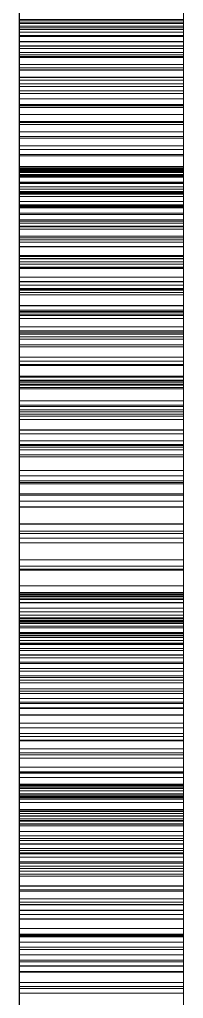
# Paper-space layout '01_三视图' of a CAD drawing. Header units: millimetres. Extents: x 8 to 451, y 8 to 289.
# Drawn here: x 53.925 to 54.025, y 214.648 to 215.245 of the extents above; entities that cross this region are included whole.
import ezdxf

# ---------------------------------------------------------------- set-up
doc = ezdxf.new("R2010")
doc.units = ezdxf.units.MM
doc.linetypes.add('WP_HIDDEN', pattern=[2.3, 1.5, -0.8])
doc.layers.add('HIDDEN', color=7, linetype='WP_HIDDEN', lineweight=13)
doc.layers.add('VISIBLE', color=7, linetype='CONTINUOUS', lineweight=25)

psp = doc.layouts.new('01_三视图')

# ---------------------------------------------------------------- linework, layer by layer
at = {"layer": 'HIDDEN'}
for points in [[(53.925, 213.46269), (53.925, 213.49403), (53.925, 213.58648), (53.925, 213.7354), (53.925, 213.93333), (53.925, 214.17033), (53.925, 214.43454), (53.925, 214.71269), (53.925, 214.99084), (53.925, 215.25504), (53.925, 215.49205), (53.925, 215.68998), (53.925, 215.8389), (53.925, 215.93135), (53.925, 215.96269)], [(53.925, 214.18106), (53.925, 215.26269)], [(54.025, 214.18106), (54.025, 215.26269)], [(53.925, 215.25828), (53.925, 214.18106)], [(53.925, 214.41252), (53.925, 215.25828)], [(54.025, 215.25828), (54.025, 214.18106)], [(54.025, 214.41252), (54.025, 215.25828)], [(53.925, 215.24487), (53.925, 215.24905)], [(54.025, 215.24487), (54.025, 215.24905)], [(53.925, 215.24743), (53.925, 215.24276)], [(53.925, 215.2412), (53.925, 215.24623)], [(53.925, 215.24533), (53.925, 215.23906)], [(53.925, 215.24517), (53.925, 215.22751)], [(53.925, 215.24517), (54.025, 215.24517)], [(53.925, 215.24014), (53.925, 215.24487)], [(53.925, 215.24487), (54.025, 215.24487)], [(53.925, 215.24358), (53.925, 214.69028)], [(53.925, 215.1172), (53.925, 215.24358)], [(53.925, 215.24358), (54.025, 215.24358)], [(53.925, 215.24276), (53.925, 215.23746)], [(53.925, 215.24276), (54.025, 215.24276)], [(54.025, 215.24743), (54.025, 215.24276)], [(54.025, 215.2412), (54.025, 215.24623)], [(54.025, 215.24533), (54.025, 215.23906)], [(54.025, 215.24517), (54.025, 215.22751)], [(54.025, 215.24014), (54.025, 215.24487)], [(54.025, 215.24358), (54.025, 214.69028)], [(54.025, 215.1172), (54.025, 215.24358)], [(54.025, 215.24276), (54.025, 215.23746)], [(53.925, 215.23549), (53.925, 215.2412)], [(53.925, 215.2412), (54.025, 215.2412)], [(53.925, 215.23485), (53.925, 215.24014)], [(53.925, 215.24014), (54.025, 215.24014)], [(53.925, 215.23906), (53.925, 215.23183)], [(53.925, 215.23906), (54.025, 215.23906)], [(53.925, 215.23746), (53.925, 215.23155)], [(53.925, 215.23746), (54.025, 215.23746)], [(54.025, 215.23549), (54.025, 215.2412)], [(54.025, 215.23485), (54.025, 215.24014)], [(54.025, 215.23906), (54.025, 215.23183)], [(54.025, 215.23746), (54.025, 215.23155)], [(53.925, 215.22911), (53.925, 215.23549)], [(53.925, 215.23549), (54.025, 215.23549)], [(53.925, 215.229), (53.925, 215.23485)], [(53.925, 215.23485), (54.025, 215.23485)], [(53.925, 215.23183), (53.925, 215.22363)], [(53.925, 215.23183), (54.025, 215.23183)], [(53.925, 215.23155), (53.925, 215.22501)], [(53.925, 215.23155), (54.025, 215.23155)], [(54.025, 215.22911), (54.025, 215.23549)], [(54.025, 215.229), (54.025, 215.23485)], [(54.025, 215.23183), (54.025, 215.22363)], [(54.025, 215.23155), (54.025, 215.22501)], [(53.925, 215.22205), (53.925, 215.22911)], [(53.925, 215.22911), (54.025, 215.22911)], [(53.925, 215.2226), (53.925, 215.229)], [(53.925, 215.229), (54.025, 215.229)], [(53.925, 215.22751), (53.925, 215.20971)], [(53.925, 215.22751), (54.025, 215.22751)], [(53.925, 215.22501), (53.925, 215.21784)], [(53.925, 215.22501), (54.025, 215.22501)], [(54.025, 215.22205), (54.025, 215.22911)], [(54.025, 215.2226), (54.025, 215.229)], [(54.025, 215.22751), (54.025, 215.20971)], [(54.025, 215.22501), (54.025, 215.21784)], [(53.925, 215.22363), (53.925, 215.21447)], [(53.925, 215.22363), (54.025, 215.22363)], [(53.925, 215.21564), (53.925, 215.2226)], [(53.925, 215.2226), (54.025, 215.2226)], [(53.925, 215.21433), (53.925, 215.22205)], [(53.925, 215.22205), (54.025, 215.22205)], [(54.025, 215.22363), (54.025, 215.21447)], [(54.025, 215.21564), (54.025, 215.2226)], [(54.025, 215.21433), (54.025, 215.22205)], [(53.925, 215.21784), (53.925, 215.21006)], [(53.925, 215.21784), (54.025, 215.21784)], [(53.925, 215.20812), (53.925, 215.21564)], [(53.925, 215.21564), (54.025, 215.21564)], [(53.925, 215.21447), (53.925, 215.20434)], [(53.925, 215.21447), (54.025, 215.21447)], [(53.925, 215.20593), (53.925, 215.21433)], [(53.925, 215.21433), (54.025, 215.21433)], [(54.025, 215.21784), (54.025, 215.21006)], [(54.025, 215.20812), (54.025, 215.21564)], [(54.025, 215.21447), (54.025, 215.20434)], [(54.025, 215.20593), (54.025, 215.21433)], [(53.925, 215.21006), (53.925, 215.20165)], [(53.925, 215.21006), (54.025, 215.21006)], [(53.925, 215.20971), (53.925, 215.19178)], [(53.925, 215.20971), (54.025, 215.20971)], [(53.925, 215.20004), (53.925, 215.20812)], [(53.925, 215.20812), (54.025, 215.20812)], [(54.025, 215.21006), (54.025, 215.20165)], [(54.025, 215.20971), (54.025, 215.19178)], [(54.025, 215.20004), (54.025, 215.20812)], [(53.925, 215.19687), (53.925, 215.20593)], [(53.925, 215.20593), (54.025, 215.20593)], [(53.925, 215.20434), (53.925, 215.19325)], [(53.925, 215.20434), (54.025, 215.20434)], [(53.925, 215.20165), (53.925, 215.19262)], [(53.925, 215.20165), (54.025, 215.20165)], [(53.925, 215.19141), (53.925, 215.20004)], [(53.925, 215.20004), (54.025, 215.20004)], [(54.025, 215.19687), (54.025, 215.20593)], [(54.025, 215.20434), (54.025, 215.19325)], [(54.025, 215.20165), (54.025, 215.19262)], [(54.025, 215.19141), (54.025, 215.20004)], [(53.925, 215.18713), (53.925, 215.19687)], [(53.925, 215.19687), (54.025, 215.19687)], [(54.025, 215.18713), (54.025, 215.19687)], [(53.925, 215.19325), (53.925, 215.1812)], [(53.925, 215.19325), (54.025, 215.19325)], [(53.925, 215.19262), (53.925, 215.18296)], [(53.925, 215.19262), (54.025, 215.19262)], [(53.925, 215.19178), (53.925, 215.17371)], [(53.925, 215.19178), (54.025, 215.19178)], [(53.925, 215.18229), (53.925, 215.19141)], [(53.925, 215.19141), (54.025, 215.19141)], [(54.025, 215.19325), (54.025, 215.1812)], [(54.025, 215.19262), (54.025, 215.18296)], [(54.025, 215.19178), (54.025, 215.17371)], [(54.025, 215.18229), (54.025, 215.19141)], [(53.925, 215.17672), (53.925, 215.18713)], [(53.925, 215.18713), (54.025, 215.18713)], [(53.925, 215.18296), (53.925, 215.17271)], [(53.925, 215.18296), (54.025, 215.18296)], [(53.925, 215.17274), (53.925, 215.18229)], [(53.925, 215.18229), (54.025, 215.18229)], [(54.025, 215.17672), (54.025, 215.18713)], [(54.025, 215.18296), (54.025, 215.17271)], [(54.025, 215.17274), (54.025, 215.18229)], [(53.925, 215.1812), (53.925, 215.16818)], [(53.925, 215.1812), (54.025, 215.1812)], [(53.925, 215.16581), (53.925, 215.17672)], [(53.925, 215.17672), (54.025, 215.17672)], [(54.025, 215.1812), (54.025, 215.16818)], [(54.025, 215.16581), (54.025, 215.17672)], [(53.925, 215.17371), (53.925, 215.1555)], [(53.925, 215.17371), (54.025, 215.17371)], [(53.925, 215.16277), (53.925, 215.17274)], [(53.925, 215.17274), (54.025, 215.17274)], [(53.925, 215.17271), (53.925, 215.1619)], [(53.925, 215.17271), (54.025, 215.17271)], [(54.025, 215.17371), (54.025, 215.1555)], [(54.025, 215.16277), (54.025, 215.17274)], [(54.025, 215.17271), (54.025, 215.1619)], [(53.925, 215.16818), (53.925, 215.15419)], [(53.925, 215.16818), (54.025, 215.16818)], [(53.925, 215.15458), (53.925, 215.16581)], [(53.925, 215.16581), (54.025, 215.16581)], [(54.025, 215.16818), (54.025, 215.15419)], [(54.025, 215.15458), (54.025, 215.16581)], [(53.925, 215.15238), (53.925, 215.16277)], [(53.925, 215.16277), (54.025, 215.16277)], [(53.925, 215.1619), (53.925, 215.15052)], [(53.925, 215.1619), (54.025, 215.1619)], [(54.025, 215.15238), (54.025, 215.16277)], [(54.025, 215.1619), (54.025, 215.15052)], [(53.925, 215.1555), (53.925, 215.13715)], [(53.925, 215.1555), (54.025, 215.1555)], [(53.925, 215.14303), (53.925, 215.15458)], [(53.925, 215.15458), (54.025, 215.15458)], [(53.925, 215.15419), (53.925, 215.13924)], [(53.925, 215.15419), (54.025, 215.15419)], [(53.925, 215.15394), (53.925, 215.15305)], [(53.925, 215.15339), (53.925, 215.15394)], [(53.925, 215.15394), (54.025, 215.15394)], [(53.925, 215.15173), (53.925, 215.15339)], [(53.925, 215.15339), (54.025, 215.15339)], [(53.925, 215.1532), (53.925, 215.15236)], [(53.925, 215.15231), (53.925, 215.1532)], [(53.925, 215.1532), (54.025, 215.1532)], [(53.925, 215.15305), (53.925, 215.1504)], [(53.925, 215.15305), (54.025, 215.15305)], [(53.925, 215.14156), (53.925, 215.15238)], [(53.925, 215.15238), (54.025, 215.15238)], [(53.925, 215.15236), (53.925, 215.14983)], [(53.925, 215.15236), (54.025, 215.15236)], [(53.925, 215.14962), (53.925, 215.15231)], [(53.925, 215.15231), (54.025, 215.15231)], [(54.025, 215.1555), (54.025, 215.13715)], [(54.025, 215.14303), (54.025, 215.15458)], [(54.025, 215.15419), (54.025, 215.13924)], [(54.025, 215.15394), (54.025, 215.15305)], [(54.025, 215.15339), (54.025, 215.15394)], [(54.025, 215.15173), (54.025, 215.15339)], [(54.025, 215.1532), (54.025, 215.15236)], [(54.025, 215.15231), (54.025, 215.1532)], [(54.025, 215.15305), (54.025, 215.1504)], [(54.025, 215.14156), (54.025, 215.15238)], [(54.025, 215.15236), (54.025, 215.14983)], [(54.025, 215.14962), (54.025, 215.15231)], [(53.925, 215.14898), (53.925, 215.15173)], [(53.925, 215.15173), (54.025, 215.15173)], [(53.925, 215.15052), (53.925, 215.13858)], [(53.925, 215.15052), (54.025, 215.15052)], [(53.925, 215.1504), (53.925, 215.14598)], [(53.925, 215.1504), (54.025, 215.1504)], [(53.925, 215.14983), (53.925, 215.14561)], [(53.925, 215.14983), (54.025, 215.14983)], [(53.925, 215.14514), (53.925, 215.14962)], [(53.925, 215.14962), (54.025, 215.14962)], [(53.925, 215.14512), (53.925, 215.14898)], [(53.925, 215.14898), (54.025, 215.14898)], [(54.025, 215.14898), (54.025, 215.15173)], [(54.025, 215.15052), (54.025, 215.13858)], [(54.025, 215.1504), (54.025, 215.14598)], [(54.025, 215.14983), (54.025, 215.14561)], [(54.025, 215.14514), (54.025, 215.14962)], [(54.025, 215.14512), (54.025, 215.14898)], [(53.925, 215.14598), (53.925, 215.13979)], [(53.925, 215.14598), (54.025, 215.14598)], [(53.925, 215.14561), (53.925, 215.1397)], [(53.925, 215.14561), (54.025, 215.14561)], [(53.925, 215.13888), (53.925, 215.14514)], [(53.925, 215.14514), (54.025, 215.14514)], [(53.925, 215.14016), (53.925, 215.14512)], [(53.925, 215.14512), (54.025, 215.14512)], [(53.925, 215.13116), (53.925, 215.14303)], [(53.925, 215.14303), (54.025, 215.14303)], [(53.925, 215.13031), (53.925, 215.14156)], [(53.925, 215.14156), (54.025, 215.14156)], [(54.025, 215.14598), (54.025, 215.13979)], [(54.025, 215.14561), (54.025, 215.1397)], [(54.025, 215.13888), (54.025, 215.14514)], [(54.025, 215.14016), (54.025, 215.14512)], [(54.025, 215.13116), (54.025, 215.14303)], [(54.025, 215.13031), (54.025, 215.14156)], [(53.925, 215.1341), (53.925, 215.14016)], [(53.925, 215.14016), (54.025, 215.14016)], [(53.925, 215.13979), (53.925, 215.13184)], [(53.925, 215.13979), (54.025, 215.13979)], [(53.925, 215.1397), (53.925, 215.13211)], [(53.925, 215.1397), (54.025, 215.1397)], [(53.925, 215.13924), (53.925, 215.12085)], [(53.925, 215.13924), (54.025, 215.13924)], [(53.925, 215.13082), (53.925, 215.13888)], [(53.925, 215.13888), (54.025, 215.13888)], [(53.925, 215.13858), (53.925, 215.12607)], [(53.925, 215.13858), (54.025, 215.13858)], [(53.925, 215.13715), (53.925, 215.11867)], [(53.925, 215.13715), (54.025, 215.13715)], [(54.025, 215.1341), (54.025, 215.14016)], [(54.025, 215.13979), (54.025, 215.13184)], [(54.025, 215.1397), (54.025, 215.13211)], [(54.025, 215.13924), (54.025, 215.12085)], [(54.025, 215.13082), (54.025, 215.13888)], [(54.025, 215.13858), (54.025, 215.12607)], [(54.025, 215.13715), (54.025, 215.11867)], [(53.925, 215.12693), (53.925, 215.1341)], [(53.925, 215.1341), (54.025, 215.1341)], [(53.925, 215.13211), (53.925, 215.12282)], [(53.925, 215.13211), (54.025, 215.13211)], [(53.925, 215.13184), (53.925, 215.12211)], [(53.925, 215.13184), (54.025, 215.13184)], [(53.925, 215.11897), (53.925, 215.13116)], [(53.925, 215.13116), (54.025, 215.13116)], [(53.925, 215.12096), (53.925, 215.13082)], [(53.925, 215.13082), (54.025, 215.13082)], [(53.925, 215.11864), (53.925, 215.13031)], [(53.925, 215.13031), (54.025, 215.13031)], [(54.025, 215.12693), (54.025, 215.1341)], [(54.025, 215.13211), (54.025, 215.12282)], [(54.025, 215.13184), (54.025, 215.12211)], [(54.025, 215.11897), (54.025, 215.13116)], [(54.025, 215.12096), (54.025, 215.13082)], [(54.025, 215.11864), (54.025, 215.13031)], [(53.925, 215.11867), (53.925, 215.12693)], [(53.925, 215.12693), (54.025, 215.12693)], [(53.925, 215.12607), (53.925, 215.11299)], [(53.925, 215.12607), (54.025, 215.12607)], [(53.925, 215.12282), (53.925, 215.11185)], [(53.925, 215.12282), (54.025, 215.12282)], [(54.025, 215.11867), (54.025, 215.12693)], [(54.025, 215.12607), (54.025, 215.11299)], [(54.025, 215.12282), (54.025, 215.11185)], [(53.925, 215.12211), (53.925, 215.11062)], [(53.925, 215.12211), (54.025, 215.12211)], [(53.925, 215.10932), (53.925, 215.12096)], [(53.925, 215.12096), (54.025, 215.12096)], [(53.925, 215.12085), (53.925, 215.10112)], [(53.925, 215.12085), (54.025, 215.12085)], [(53.925, 215.10645), (53.925, 215.11897)], [(53.925, 215.11897), (54.025, 215.11897)], [(53.925, 215.10662), (53.925, 215.11867)], [(53.925, 215.11867), (53.925, 215.10046)], [(53.925, 215.11867), (54.025, 215.11867)], [(53.925, 215.10654), (53.925, 215.11864)], [(53.925, 215.11864), (54.025, 215.11864)], [(53.925, 214.82769), (53.925, 215.1172)], [(53.925, 215.1172), (54.025, 215.1172)], [(54.025, 215.12211), (54.025, 215.11062)], [(54.025, 215.10932), (54.025, 215.12096)], [(54.025, 215.12085), (54.025, 215.10112)], [(54.025, 215.10645), (54.025, 215.11897)], [(54.025, 215.10662), (54.025, 215.11867)], [(54.025, 215.11867), (54.025, 215.10046)], [(54.025, 215.10654), (54.025, 215.11864)], [(54.025, 214.82769), (54.025, 215.1172)], [(53.925, 215.11299), (53.925, 215.09935)], [(53.925, 215.11299), (54.025, 215.11299)], [(53.925, 215.11185), (53.925, 215.0992)], [(53.925, 215.11185), (54.025, 215.11185)], [(53.925, 215.11062), (53.925, 215.09736)], [(53.925, 215.11062), (54.025, 215.11062)], [(54.025, 215.11299), (54.025, 215.09935)], [(54.025, 215.11185), (54.025, 215.0992)], [(54.025, 215.11062), (54.025, 215.09736)], [(53.925, 215.09589), (53.925, 215.10932)], [(53.925, 215.10932), (54.025, 215.10932)], [(53.925, 215.09327), (53.925, 215.10662)], [(53.925, 215.10662), (54.025, 215.10662)], [(53.925, 215.09402), (53.925, 215.10654)], [(53.925, 215.10654), (54.025, 215.10654)], [(53.925, 215.09362), (53.925, 215.10645)], [(53.925, 215.10645), (54.025, 215.10645)], [(54.025, 215.09589), (54.025, 215.10932)], [(54.025, 215.09327), (54.025, 215.10662)], [(54.025, 215.09402), (54.025, 215.10654)], [(54.025, 215.09362), (54.025, 215.10645)], [(53.925, 215.10112), (53.925, 215.08007)], [(53.925, 215.10112), (54.025, 215.10112)], [(53.925, 215.10046), (53.925, 215.08294)], [(53.925, 215.10046), (54.025, 215.10046)], [(53.925, 215.09935), (53.925, 215.08514)], [(53.925, 215.09935), (54.025, 215.09935)], [(53.925, 215.0992), (53.925, 215.08531)], [(53.925, 215.0992), (54.025, 215.0992)], [(54.025, 215.10112), (54.025, 215.08007)], [(54.025, 215.10046), (54.025, 215.08294)], [(54.025, 215.09935), (54.025, 215.08514)], [(54.025, 215.0992), (54.025, 215.08531)], [(53.925, 215.09736), (53.925, 215.08788)], [(53.925, 215.09736), (54.025, 215.09736)], [(53.925, 215.08087), (53.925, 215.09589)], [(53.925, 215.09589), (54.025, 215.09589)], [(53.925, 215.08108), (53.925, 215.09402)], [(53.925, 215.09402), (54.025, 215.09402)], [(53.925, 215.08046), (53.925, 215.09362)], [(53.925, 215.09362), (54.025, 215.09362)], [(53.925, 215.07861), (53.925, 215.09327)], [(53.925, 215.09327), (54.025, 215.09327)], [(54.025, 215.09736), (54.025, 215.08788)], [(54.025, 215.08087), (54.025, 215.09589)], [(54.025, 215.08108), (54.025, 215.09402)], [(54.025, 215.08046), (54.025, 215.09362)], [(54.025, 215.07861), (54.025, 215.09327)], [(53.925, 215.08788), (53.925, 215.07706)], [(53.925, 215.08788), (54.025, 215.08788)], [(54.025, 215.08788), (54.025, 215.07706)], [(53.925, 215.08531), (53.925, 215.07065)], [(53.925, 215.08531), (54.025, 215.08531)], [(53.925, 215.08514), (53.925, 215.07037)], [(53.925, 215.08514), (54.025, 215.08514)], [(53.925, 215.08294), (53.925, 215.06611)], [(53.925, 215.08294), (54.025, 215.08294)], [(53.925, 215.06771), (53.925, 215.08108)], [(53.925, 215.08108), (54.025, 215.08108)], [(53.925, 215.06448), (53.925, 215.08087)], [(53.925, 215.08087), (54.025, 215.08087)], [(53.925, 215.06698), (53.925, 215.08046)], [(53.925, 215.08046), (54.025, 215.08046)], [(54.025, 215.08531), (54.025, 215.07065)], [(54.025, 215.08514), (54.025, 215.07037)], [(54.025, 215.08294), (54.025, 215.06611)], [(54.025, 215.06771), (54.025, 215.08108)], [(54.025, 215.06448), (54.025, 215.08087)], [(54.025, 215.06698), (54.025, 215.08046)], [(53.925, 215.08007), (53.925, 215.05768)], [(53.925, 215.08007), (54.025, 215.08007)], [(53.925, 215.06264), (53.925, 215.07861)], [(53.925, 215.07861), (54.025, 215.07861)], [(53.925, 215.07706), (53.925, 215.06491)], [(53.925, 215.07706), (54.025, 215.07706)], [(54.025, 215.08007), (54.025, 215.05768)], [(54.025, 215.06264), (54.025, 215.07861)], [(54.025, 215.07706), (54.025, 215.06491)], [(53.925, 215.07065), (53.925, 215.05523)], [(53.925, 215.07065), (54.025, 215.07065)], [(53.925, 215.07037), (53.925, 215.05503)], [(53.925, 215.07037), (54.025, 215.07037)], [(54.025, 215.07065), (54.025, 215.05523)], [(54.025, 215.07037), (54.025, 215.05503)], [(53.925, 215.05391), (53.925, 215.06771)], [(53.925, 215.06771), (54.025, 215.06771)], [(53.925, 215.05318), (53.925, 215.06698)], [(53.925, 215.06698), (54.025, 215.06698)], [(53.925, 215.06611), (53.925, 215.04996)], [(53.925, 215.06611), (54.025, 215.06611)], [(53.925, 215.06491), (53.925, 215.05143)], [(53.925, 215.06491), (54.025, 215.06491)], [(53.925, 215.0467), (53.925, 215.06448)], [(53.925, 215.06448), (54.025, 215.06448)], [(53.925, 215.04536), (53.925, 215.06264)], [(53.925, 215.06264), (54.025, 215.06264)], [(54.025, 215.05391), (54.025, 215.06771)], [(54.025, 215.05318), (54.025, 215.06698)], [(54.025, 215.06611), (54.025, 215.04996)], [(54.025, 215.06491), (54.025, 215.05143)], [(54.025, 215.0467), (54.025, 215.06448)], [(54.025, 215.04536), (54.025, 215.06264)], [(53.925, 215.05768), (53.925, 215.03396)], [(53.925, 215.05768), (54.025, 215.05768)], [(54.025, 215.05768), (54.025, 215.03396)], [(53.925, 215.05523), (53.925, 215.03903)], [(53.925, 215.05523), (54.025, 215.05523)], [(53.925, 215.05503), (53.925, 215.03913)], [(53.925, 215.05503), (54.025, 215.05503)], [(53.925, 215.02505), (53.925, 215.05391)], [(53.925, 215.05391), (54.025, 215.05391)], [(53.925, 215.03906), (53.925, 215.05318)], [(53.925, 215.05318), (54.025, 215.05318)], [(53.925, 215.05143), (53.925, 215.03662)], [(53.925, 215.05143), (54.025, 215.05143)], [(54.025, 215.05523), (54.025, 215.03903)], [(54.025, 215.05503), (54.025, 215.03913)], [(54.025, 215.02505), (54.025, 215.05391)], [(54.025, 215.03906), (54.025, 215.05318)], [(54.025, 215.05143), (54.025, 215.03662)], [(53.925, 215.04996), (53.925, 215.03451)], [(53.925, 215.04996), (54.025, 215.04996)], [(53.925, 215.02755), (53.925, 215.0467)], [(53.925, 215.0467), (54.025, 215.0467)], [(53.925, 215.02677), (53.925, 215.04536)], [(53.925, 215.04536), (54.025, 215.04536)], [(54.025, 215.04996), (54.025, 215.03451)], [(54.025, 215.02755), (54.025, 215.0467)], [(54.025, 215.02677), (54.025, 215.04536)], [(53.925, 215.03913), (53.925, 215.02266)], [(53.925, 215.03913), (54.025, 215.03913)], [(53.925, 215.02461), (53.925, 215.03906)], [(53.925, 215.03906), (54.025, 215.03906)], [(53.925, 215.03903), (53.925, 215.02207)], [(53.925, 215.03903), (54.025, 215.03903)], [(54.025, 215.03913), (54.025, 215.02266)], [(54.025, 215.02461), (54.025, 215.03906)], [(54.025, 215.03903), (54.025, 215.02207)], [(53.925, 215.03662), (53.925, 215.02048)], [(53.925, 215.03662), (54.025, 215.03662)], [(53.925, 215.03451), (53.925, 215.01975)], [(53.925, 215.03451), (54.025, 215.03451)], [(53.925, 215.03396), (53.925, 215.00891)], [(53.925, 215.03396), (54.025, 215.03396)], [(54.025, 215.03662), (54.025, 215.02048)], [(54.025, 215.03451), (54.025, 215.01975)], [(54.025, 215.03396), (54.025, 215.00891)], [(53.925, 215.00702), (53.925, 215.02755)], [(53.925, 215.02755), (53.925, 214.18106)], [(53.925, 215.02755), (54.025, 215.02755)], [(53.925, 215.00687), (53.925, 215.02677)], [(53.925, 215.02677), (54.025, 215.02677)], [(54.025, 215.00702), (54.025, 215.02755)], [(54.025, 214.18106), (54.025, 215.02755)], [(54.025, 215.00687), (54.025, 215.02677)], [(53.925, 214.99449), (53.925, 215.02505)], [(53.925, 215.02505), (54.025, 215.02505)], [(53.925, 215.00985), (53.925, 215.02461)], [(53.925, 215.02461), (54.025, 215.02461)], [(53.925, 215.02388), (53.925, 214.18106)], [(53.925, 215.01249), (53.925, 215.02388)], [(53.925, 215.02388), (54.025, 215.02388)], [(53.925, 215.02266), (53.925, 215.00563)], [(53.925, 215.02266), (54.025, 215.02266)], [(53.925, 215.02207), (53.925, 215.00434)], [(53.925, 215.02207), (54.025, 215.02207)], [(54.025, 214.99449), (54.025, 215.02505)], [(54.025, 215.00985), (54.025, 215.02461)], [(54.025, 215.02388), (54.025, 214.18106)], [(54.025, 215.01249), (54.025, 215.02388)], [(54.025, 215.02266), (54.025, 215.00563)], [(54.025, 215.02207), (54.025, 215.00434)], [(53.925, 215.02048), (53.925, 215.00301)], [(53.925, 215.02048), (54.025, 215.02048)], [(53.925, 215.01975), (53.925, 215.00567)], [(53.925, 215.01975), (54.025, 215.01975)], [(54.025, 215.02048), (54.025, 215.00301)], [(54.025, 215.01975), (54.025, 215.00567)], [(53.925, 215.0011), (53.925, 215.01249)], [(53.925, 215.01249), (54.025, 215.01249)], [(53.925, 214.99476), (53.925, 215.00985)], [(53.925, 215.00985), (54.025, 215.00985)], [(53.925, 215.00891), (53.925, 214.98252)], [(53.925, 215.00891), (54.025, 215.00891)], [(54.025, 215.0011), (54.025, 215.01249)], [(54.025, 214.99476), (54.025, 215.00985)], [(54.025, 215.00891), (54.025, 214.98252)], [(53.925, 214.98512), (53.925, 215.00702)], [(53.925, 215.00702), (54.025, 215.00702)], [(53.925, 214.98567), (53.925, 215.00687)], [(53.925, 215.00687), (54.025, 215.00687)], [(53.925, 215.00567), (53.925, 214.99228)], [(53.925, 215.00567), (54.025, 215.00567)], [(53.925, 215.00563), (53.925, 214.98803)], [(53.925, 215.00563), (54.025, 215.00563)], [(53.925, 215.00434), (53.925, 214.98584)], [(53.925, 215.00434), (54.025, 215.00434)], [(53.925, 215.00301), (53.925, 214.9842)], [(53.925, 215.00301), (54.025, 215.00301)], [(54.025, 214.98512), (54.025, 215.00702)], [(54.025, 214.98567), (54.025, 215.00687)], [(54.025, 215.00567), (54.025, 214.99228)], [(54.025, 215.00563), (54.025, 214.98803)], [(54.025, 215.00434), (54.025, 214.98584)], [(54.025, 215.00301), (54.025, 214.9842)], [(53.925, 214.97832), (53.925, 215.0011)], [(53.925, 215.0011), (54.025, 215.0011)], [(54.025, 214.97832), (54.025, 215.0011)], [(53.925, 214.97935), (53.925, 214.99476)], [(53.925, 214.99476), (54.025, 214.99476)], [(53.925, 214.9842), (53.925, 214.99449)], [(53.925, 214.99449), (54.025, 214.99449)], [(53.925, 214.99228), (53.925, 214.86443)], [(53.925, 214.99228), (54.025, 214.99228)], [(54.025, 214.97935), (54.025, 214.99476)], [(54.025, 214.9842), (54.025, 214.99449)], [(54.025, 214.99228), (54.025, 214.86443)], [(53.925, 214.98803), (53.925, 214.96986)], [(53.925, 214.98803), (54.025, 214.98803)], [(53.925, 214.98584), (53.925, 214.96656)], [(53.925, 214.98584), (54.025, 214.98584)], [(53.925, 214.96265), (53.925, 214.98567)], [(53.925, 214.98567), (54.025, 214.98567)], [(53.925, 214.96183), (53.925, 214.98512)], [(53.925, 214.98512), (54.025, 214.98512)], [(54.025, 214.98803), (54.025, 214.96986)], [(54.025, 214.98584), (54.025, 214.96656)], [(54.025, 214.96265), (54.025, 214.98567)], [(54.025, 214.96183), (54.025, 214.98512)], [(53.925, 214.9842), (54.025, 214.9842)], [(53.925, 214.98252), (53.925, 214.95481)], [(53.925, 214.98252), (54.025, 214.98252)], [(53.925, 214.96362), (53.925, 214.97935)], [(53.925, 214.97935), (54.025, 214.97935)], [(54.025, 214.98252), (54.025, 214.95481)], [(54.025, 214.96362), (54.025, 214.97935)], [(53.925, 214.95554), (53.925, 214.97832)], [(53.925, 214.97832), (54.025, 214.97832)], [(54.025, 214.95554), (54.025, 214.97832)], [(53.925, 214.96986), (53.925, 214.95113)], [(53.925, 214.96986), (54.025, 214.96986)], [(54.025, 214.96986), (54.025, 214.95113)], [(53.925, 214.96656), (53.925, 214.94768)], [(53.925, 214.96656), (54.025, 214.96656)], [(53.925, 214.94749), (53.925, 214.96362)], [(53.925, 214.96362), (54.025, 214.96362)], [(53.925, 214.93731), (53.925, 214.96265)], [(53.925, 214.96265), (54.025, 214.96265)], [(53.925, 214.93717), (53.925, 214.96183)], [(53.925, 214.96183), (54.025, 214.96183)], [(54.025, 214.96656), (54.025, 214.94768)], [(54.025, 214.94749), (54.025, 214.96362)], [(54.025, 214.93731), (54.025, 214.96265)], [(54.025, 214.93717), (54.025, 214.96183)], [(53.925, 214.93276), (53.925, 214.95554)], [(53.925, 214.95554), (54.025, 214.95554)], [(54.025, 214.93276), (54.025, 214.95554)], [(53.925, 214.95481), (53.925, 214.92576)], [(53.925, 214.95481), (54.025, 214.95481)], [(53.925, 214.95113), (53.925, 214.93717)], [(53.925, 214.95113), (54.025, 214.95113)], [(54.025, 214.95481), (54.025, 214.92576)], [(54.025, 214.95113), (54.025, 214.93717)], [(53.925, 214.94768), (53.925, 214.92851)], [(53.925, 214.94768), (54.025, 214.94768)], [(53.925, 214.93143), (53.925, 214.94749)], [(53.925, 214.94749), (54.025, 214.94749)], [(54.025, 214.94768), (54.025, 214.92851)], [(54.025, 214.93143), (54.025, 214.94749)], [(53.925, 214.90965), (53.925, 214.93731)], [(53.925, 214.93731), (54.025, 214.93731)], [(53.925, 214.93717), (54.025, 214.93717)], [(54.025, 214.90965), (54.025, 214.93731)], [(53.925, 214.91141), (53.925, 214.93276)], [(53.925, 214.93276), (54.025, 214.93276)], [(53.925, 214.91544), (53.925, 214.93143)], [(53.925, 214.93143), (54.025, 214.93143)], [(54.025, 214.91141), (54.025, 214.93276)], [(54.025, 214.91544), (54.025, 214.93143)], [(53.925, 214.92851), (53.925, 214.90906)], [(53.925, 214.92851), (54.025, 214.92851)], [(53.925, 214.92576), (53.925, 214.89538)], [(53.925, 214.92576), (54.025, 214.92576)], [(54.025, 214.92851), (54.025, 214.90906)], [(54.025, 214.92576), (54.025, 214.89538)], [(53.925, 214.89951), (53.925, 214.91544)], [(53.925, 214.91544), (54.025, 214.91544)], [(54.025, 214.89951), (54.025, 214.91544)], [(53.925, 214.8929), (53.925, 214.91141)], [(53.925, 214.91141), (54.025, 214.91141)], [(53.925, 214.87967), (53.925, 214.90965)], [(53.925, 214.90965), (54.025, 214.90965)], [(53.925, 214.90906), (53.925, 214.88932)], [(53.925, 214.90906), (54.025, 214.90906)], [(54.025, 214.8929), (54.025, 214.91141)], [(54.025, 214.87967), (54.025, 214.90965)], [(54.025, 214.90906), (54.025, 214.88932)], [(53.925, 214.88366), (53.925, 214.89951)], [(53.925, 214.89951), (54.025, 214.89951)], [(53.925, 214.89538), (53.925, 214.86367)], [(53.925, 214.89538), (54.025, 214.89538)], [(53.925, 214.89529), (53.925, 214.89423)], [(53.925, 214.89491), (53.925, 214.89529)], [(53.925, 214.89529), (54.025, 214.89529)], [(54.025, 214.88366), (54.025, 214.89951)], [(54.025, 214.89538), (54.025, 214.86367)], [(54.025, 214.89529), (54.025, 214.89423)], [(54.025, 214.89491), (54.025, 214.89529)], [(53.925, 214.89376), (53.925, 214.89491)], [(53.925, 214.89491), (54.025, 214.89491)], [(53.925, 214.89423), (53.925, 214.89106)], [(53.925, 214.89423), (54.025, 214.89423)], [(53.925, 214.89185), (53.925, 214.89376)], [(53.925, 214.89376), (54.025, 214.89376)], [(53.925, 214.87724), (53.925, 214.8929)], [(53.925, 214.8929), (54.025, 214.8929)], [(53.925, 214.88918), (53.925, 214.89185)], [(53.925, 214.89185), (54.025, 214.89185)], [(53.925, 214.89106), (53.925, 214.88578)], [(53.925, 214.89106), (54.025, 214.89106)], [(53.925, 214.88932), (53.925, 214.86929)], [(53.925, 214.88932), (54.025, 214.88932)], [(54.025, 214.89376), (54.025, 214.89491)], [(54.025, 214.89423), (54.025, 214.89106)], [(54.025, 214.89185), (54.025, 214.89376)], [(54.025, 214.87724), (54.025, 214.8929)], [(54.025, 214.88918), (54.025, 214.89185)], [(54.025, 214.89106), (54.025, 214.88578)], [(54.025, 214.88932), (54.025, 214.86929)], [(53.925, 214.88574), (53.925, 214.88918)], [(53.925, 214.88918), (54.025, 214.88918)], [(53.925, 214.88578), (53.925, 214.87839)], [(53.925, 214.88578), (54.025, 214.88578)], [(53.925, 214.88154), (53.925, 214.88574)], [(53.925, 214.88574), (54.025, 214.88574)], [(53.925, 214.86787), (53.925, 214.88366)], [(53.925, 214.88366), (54.025, 214.88366)], [(54.025, 214.88574), (54.025, 214.88918)], [(54.025, 214.88578), (54.025, 214.87839)], [(54.025, 214.88154), (54.025, 214.88574)], [(54.025, 214.86787), (54.025, 214.88366)], [(53.925, 214.87658), (53.925, 214.88154)], [(53.925, 214.88154), (54.025, 214.88154)], [(53.925, 214.87986), (53.925, 214.87931)], [(53.925, 214.87948), (53.925, 214.87986)], [(53.925, 214.87986), (54.025, 214.87986)], [(53.925, 214.84738), (53.925, 214.87967)], [(53.925, 214.87967), (54.025, 214.87967)], [(53.925, 214.87834), (53.925, 214.87948)], [(53.925, 214.87948), (54.025, 214.87948)], [(53.925, 214.87931), (53.925, 214.87765)], [(53.925, 214.87931), (54.025, 214.87931)], [(53.925, 214.87839), (53.925, 214.86888)], [(53.925, 214.87839), (54.025, 214.87839)], [(53.925, 214.87643), (53.925, 214.87834)], [(53.925, 214.87834), (54.025, 214.87834)], [(53.925, 214.87765), (53.925, 214.8749)], [(53.925, 214.87765), (54.025, 214.87765)], [(54.025, 214.87658), (54.025, 214.88154)], [(54.025, 214.87986), (54.025, 214.87931)], [(54.025, 214.87948), (54.025, 214.87986)], [(54.025, 214.84738), (54.025, 214.87967)], [(54.025, 214.87834), (54.025, 214.87948)], [(54.025, 214.87931), (54.025, 214.87765)], [(54.025, 214.87839), (54.025, 214.86888)], [(54.025, 214.87643), (54.025, 214.87834)], [(54.025, 214.87765), (54.025, 214.8749)], [(53.925, 214.86443), (53.925, 214.87724)], [(53.925, 214.87724), (54.025, 214.87724)], [(53.925, 214.87086), (53.925, 214.87658)], [(53.925, 214.87658), (54.025, 214.87658)], [(53.925, 214.87377), (53.925, 214.87643)], [(53.925, 214.87643), (54.025, 214.87643)], [(53.925, 214.8749), (53.925, 214.87104)], [(53.925, 214.8749), (54.025, 214.8749)], [(53.925, 214.87035), (53.925, 214.87377)], [(53.925, 214.87377), (54.025, 214.87377)], [(54.025, 214.86443), (54.025, 214.87724)], [(54.025, 214.87086), (54.025, 214.87658)], [(54.025, 214.87377), (54.025, 214.87643)], [(54.025, 214.8749), (54.025, 214.87104)], [(54.025, 214.87035), (54.025, 214.87377)], [(53.925, 214.87104), (53.925, 214.86608)], [(53.925, 214.87104), (54.025, 214.87104)], [(53.925, 214.86437), (53.925, 214.87086)], [(53.925, 214.87086), (54.025, 214.87086)], [(53.925, 214.86617), (53.925, 214.87035)], [(53.925, 214.87035), (54.025, 214.87035)], [(53.925, 214.86929), (53.925, 214.84897)], [(53.925, 214.86929), (54.025, 214.86929)], [(53.925, 214.86888), (53.925, 214.85726)], [(53.925, 214.86888), (54.025, 214.86888)], [(53.925, 214.85215), (53.925, 214.86787)], [(53.925, 214.86787), (54.025, 214.86787)], [(53.925, 214.86122), (53.925, 214.86617)], [(53.925, 214.86617), (54.025, 214.86617)], [(53.925, 214.86608), (53.925, 214.86002)], [(53.925, 214.86608), (54.025, 214.86608)], [(54.025, 214.87104), (54.025, 214.86608)], [(54.025, 214.86437), (54.025, 214.87086)], [(54.025, 214.86617), (54.025, 214.87035)], [(54.025, 214.86929), (54.025, 214.84897)], [(54.025, 214.86888), (54.025, 214.85726)], [(54.025, 214.85215), (54.025, 214.86787)], [(54.025, 214.86122), (54.025, 214.86617)], [(54.025, 214.86608), (54.025, 214.86002)], [(53.925, 214.86443), (54.025, 214.86443)], [(53.925, 214.85711), (53.925, 214.86437)], [(53.925, 214.86437), (54.025, 214.86437)], [(53.925, 214.86367), (53.925, 214.83063)], [(53.925, 214.86367), (54.025, 214.86367)], [(53.925, 214.85552), (53.925, 214.86122)], [(53.925, 214.86122), (54.025, 214.86122)], [(53.925, 214.86002), (53.925, 214.85285)], [(53.925, 214.86002), (54.025, 214.86002)], [(54.025, 214.85711), (54.025, 214.86437)], [(54.025, 214.86367), (54.025, 214.83063)], [(54.025, 214.85552), (54.025, 214.86122)], [(54.025, 214.86002), (54.025, 214.85285)], [(53.925, 214.85726), (53.925, 214.84353)], [(53.925, 214.85726), (54.025, 214.85726)], [(53.925, 214.8491), (53.925, 214.85711)], [(53.925, 214.85711), (54.025, 214.85711)], [(53.925, 214.84905), (53.925, 214.85552)], [(53.925, 214.85552), (54.025, 214.85552)], [(54.025, 214.85726), (54.025, 214.84353)], [(54.025, 214.8491), (54.025, 214.85711)], [(54.025, 214.84905), (54.025, 214.85552)], [(53.925, 214.85285), (53.925, 214.84459)], [(53.925, 214.85285), (54.025, 214.85285)], [(53.925, 214.8365), (53.925, 214.85215)], [(53.925, 214.85215), (54.025, 214.85215)], [(53.925, 214.84032), (53.925, 214.8491)], [(53.925, 214.8491), (54.025, 214.8491)], [(53.925, 214.84183), (53.925, 214.84905)], [(53.925, 214.84905), (54.025, 214.84905)], [(53.925, 214.84897), (53.925, 214.82837)], [(53.925, 214.84897), (54.025, 214.84897)], [(54.025, 214.85285), (54.025, 214.84459)], [(54.025, 214.8365), (54.025, 214.85215)], [(54.025, 214.84032), (54.025, 214.8491)], [(54.025, 214.84183), (54.025, 214.84905)], [(54.025, 214.84897), (54.025, 214.82837)], [(53.925, 214.81276), (53.925, 214.84738)], [(53.925, 214.84738), (54.025, 214.84738)], [(53.925, 214.84459), (53.925, 214.83518)], [(53.925, 214.84459), (54.025, 214.84459)], [(53.925, 214.84353), (53.925, 214.82769)], [(53.925, 214.84353), (54.025, 214.84353)], [(53.925, 214.83384), (53.925, 214.84183)], [(53.925, 214.84183), (54.025, 214.84183)], [(54.025, 214.81276), (54.025, 214.84738)], [(54.025, 214.84459), (54.025, 214.83518)], [(54.025, 214.84353), (54.025, 214.82769)], [(54.025, 214.83384), (54.025, 214.84183)], [(53.925, 214.83077), (53.925, 214.84032)], [(53.925, 214.84032), (54.025, 214.84032)], [(53.925, 214.82079), (53.925, 214.8365)], [(53.925, 214.8365), (54.025, 214.8365)], [(54.025, 214.83077), (54.025, 214.84032)], [(54.025, 214.82079), (54.025, 214.8365)], [(53.925, 214.83518), (53.925, 214.82461)], [(53.925, 214.83518), (54.025, 214.83518)], [(53.925, 214.82509), (53.925, 214.83384)], [(53.925, 214.83384), (54.025, 214.83384)], [(53.925, 214.82046), (53.925, 214.83077)], [(53.925, 214.83077), (54.025, 214.83077)], [(53.925, 214.83063), (53.925, 214.79625)], [(53.925, 214.83063), (54.025, 214.83063)], [(54.025, 214.83518), (54.025, 214.82461)], [(54.025, 214.82509), (54.025, 214.83384)], [(54.025, 214.82046), (54.025, 214.83077)], [(54.025, 214.83063), (54.025, 214.79625)], [(53.925, 214.82837), (53.925, 214.80748)], [(53.925, 214.82837), (54.025, 214.82837)], [(53.925, 214.82769), (54.025, 214.82769)], [(53.925, 214.81558), (53.925, 214.82509)], [(53.925, 214.82509), (54.025, 214.82509)], [(53.925, 214.82461), (53.925, 214.81286)], [(53.925, 214.82461), (54.025, 214.82461)], [(54.025, 214.82837), (54.025, 214.80748)], [(54.025, 214.81558), (54.025, 214.82509)], [(54.025, 214.82461), (54.025, 214.81286)], [(53.925, 214.80486), (53.925, 214.82079)], [(53.925, 214.82079), (54.025, 214.82079)], [(53.925, 214.80939), (53.925, 214.82046)], [(53.925, 214.82046), (54.025, 214.82046)], [(54.025, 214.80486), (54.025, 214.82079)], [(54.025, 214.80939), (54.025, 214.82046)], [(53.925, 214.80531), (53.925, 214.81558)], [(53.925, 214.81558), (54.025, 214.81558)], [(53.925, 214.81286), (53.925, 214.79995)], [(53.925, 214.81286), (54.025, 214.81286)], [(53.925, 214.77583), (53.925, 214.81276)], [(53.925, 214.81276), (54.025, 214.81276)], [(54.025, 214.80531), (54.025, 214.81558)], [(54.025, 214.81286), (54.025, 214.79995)], [(54.025, 214.77583), (54.025, 214.81276)], [(53.925, 214.79756), (53.925, 214.80939)], [(53.925, 214.80939), (54.025, 214.80939)], [(53.925, 214.80748), (53.925, 214.78551)], [(53.925, 214.80748), (54.025, 214.80748)], [(54.025, 214.79756), (54.025, 214.80939)], [(54.025, 214.80748), (54.025, 214.78551)], [(53.925, 214.79429), (53.925, 214.80531)], [(53.925, 214.80531), (54.025, 214.80531)], [(53.925, 214.78873), (53.925, 214.80486)], [(53.925, 214.80486), (54.025, 214.80486)], [(53.925, 214.79995), (53.925, 214.78586)], [(53.925, 214.79995), (54.025, 214.79995)], [(54.025, 214.79429), (54.025, 214.80531)], [(54.025, 214.78873), (54.025, 214.80486)], [(54.025, 214.79995), (54.025, 214.78586)], [(53.925, 214.78512), (53.925, 214.79756)], [(53.925, 214.79756), (54.025, 214.79756)], [(53.925, 214.79625), (53.925, 214.76054)], [(53.925, 214.79625), (54.025, 214.79625)], [(53.925, 214.7825), (53.925, 214.79429)], [(53.925, 214.79429), (54.025, 214.79429)], [(54.025, 214.78512), (54.025, 214.79756)], [(54.025, 214.79625), (54.025, 214.76054)], [(54.025, 214.7825), (54.025, 214.79429)], [(53.925, 214.77239), (53.925, 214.78873)], [(53.925, 214.78873), (54.025, 214.78873)], [(54.025, 214.77239), (54.025, 214.78873)], [(53.925, 214.78586), (53.925, 214.7706)], [(53.925, 214.78586), (54.025, 214.78586)], [(53.925, 214.78551), (53.925, 214.76167)], [(53.925, 214.78551), (54.025, 214.78551)], [(53.925, 214.77225), (53.925, 214.78512)], [(53.925, 214.78512), (54.025, 214.78512)], [(53.925, 214.7701), (53.925, 214.7825)], [(53.925, 214.7825), (54.025, 214.7825)], [(54.025, 214.78586), (54.025, 214.7706)], [(54.025, 214.78551), (54.025, 214.76167)], [(54.025, 214.77225), (54.025, 214.78512)], [(54.025, 214.7701), (54.025, 214.7825)], [(53.925, 214.77845), (53.925, 214.77743)], [(53.925, 214.778), (53.925, 214.77845)], [(53.925, 214.77845), (54.025, 214.77845)], [(53.925, 214.77664), (53.925, 214.778)], [(53.925, 214.778), (54.025, 214.778)], [(53.925, 214.77743), (53.925, 214.77437)], [(53.925, 214.77743), (54.025, 214.77743)], [(53.925, 214.77437), (53.925, 214.77664)], [(53.925, 214.77664), (54.025, 214.77664)], [(53.925, 214.73657), (53.925, 214.77583)], [(53.925, 214.77583), (54.025, 214.77583)], [(54.025, 214.77845), (54.025, 214.77743)], [(54.025, 214.778), (54.025, 214.77845)], [(54.025, 214.77664), (54.025, 214.778)], [(54.025, 214.77743), (54.025, 214.77437)], [(54.025, 214.77437), (54.025, 214.77664)], [(54.025, 214.73657), (54.025, 214.77583)], [(53.925, 214.77437), (53.925, 214.76926)], [(53.925, 214.7712), (53.925, 214.77437)], [(53.925, 214.77437), (54.025, 214.77437)], [(53.925, 214.77437), (54.025, 214.77437)], [(53.925, 214.75585), (53.925, 214.77239)], [(53.925, 214.77239), (54.025, 214.77239)], [(53.925, 214.75895), (53.925, 214.77225)], [(53.925, 214.77225), (54.025, 214.77225)], [(53.925, 214.76712), (53.925, 214.7712)], [(53.925, 214.7712), (54.025, 214.7712)], [(53.925, 214.7706), (53.925, 214.75417)], [(53.925, 214.7706), (54.025, 214.7706)], [(53.925, 214.75727), (53.925, 214.7701)], [(53.925, 214.7701), (54.025, 214.7701)], [(54.025, 214.77437), (54.025, 214.76926)], [(54.025, 214.7712), (54.025, 214.77437)], [(54.025, 214.75585), (54.025, 214.77239)], [(54.025, 214.75895), (54.025, 214.77225)], [(54.025, 214.76712), (54.025, 214.7712)], [(54.025, 214.7706), (54.025, 214.75417)], [(54.025, 214.75727), (54.025, 214.7701)], [(53.925, 214.76926), (53.925, 214.7621)], [(53.925, 214.76926), (54.025, 214.76926)], [(53.925, 214.76213), (53.925, 214.76712)], [(53.925, 214.76712), (54.025, 214.76712)], [(54.025, 214.76926), (54.025, 214.7621)], [(54.025, 214.76213), (54.025, 214.76712)], [(53.925, 214.76202), (53.925, 214.76302)], [(53.925, 214.76302), (54.025, 214.76302)], [(53.925, 214.75623), (53.925, 214.76213)], [(53.925, 214.76213), (54.025, 214.76213)], [(53.925, 214.7621), (53.925, 214.75291)], [(53.925, 214.7621), (54.025, 214.7621)], [(53.925, 214.759), (53.925, 214.76202)], [(53.925, 214.76202), (54.025, 214.76202)], [(53.925, 214.76167), (53.925, 214.73596)], [(53.925, 214.76167), (54.025, 214.76167)], [(53.925, 214.76054), (53.925, 214.7235)], [(53.925, 214.76054), (54.025, 214.76054)], [(53.925, 214.75398), (53.925, 214.759)], [(53.925, 214.759), (54.025, 214.759)], [(53.925, 214.7452), (53.925, 214.75895)], [(53.925, 214.75895), (54.025, 214.75895)], [(54.025, 214.76202), (54.025, 214.76302)], [(54.025, 214.75623), (54.025, 214.76213)], [(54.025, 214.7621), (54.025, 214.75291)], [(54.025, 214.759), (54.025, 214.76202)], [(54.025, 214.76167), (54.025, 214.73596)], [(54.025, 214.76054), (54.025, 214.7235)], [(54.025, 214.75398), (54.025, 214.759)], [(54.025, 214.7452), (54.025, 214.75895)], [(53.925, 214.74398), (53.925, 214.75727)], [(53.925, 214.75727), (54.025, 214.75727)], [(53.925, 214.74943), (53.925, 214.75623)], [(53.925, 214.75623), (54.025, 214.75623)], [(53.925, 214.7391), (53.925, 214.75585)], [(53.925, 214.75585), (54.025, 214.75585)], [(53.925, 214.75417), (53.925, 214.73657)], [(53.925, 214.75417), (54.025, 214.75417)], [(53.925, 214.74695), (53.925, 214.75398)], [(53.925, 214.75398), (54.025, 214.75398)], [(53.925, 214.75291), (53.925, 214.74167)], [(53.925, 214.75291), (54.025, 214.75291)], [(54.025, 214.74398), (54.025, 214.75727)], [(54.025, 214.74943), (54.025, 214.75623)], [(54.025, 214.7391), (54.025, 214.75585)], [(54.025, 214.75417), (54.025, 214.73657)], [(54.025, 214.74695), (54.025, 214.75398)], [(54.025, 214.75291), (54.025, 214.74167)], [(53.925, 214.7419), (53.925, 214.74943)], [(53.925, 214.74943), (54.025, 214.74943)], [(53.925, 214.73791), (53.925, 214.74695)], [(53.925, 214.74695), (54.025, 214.74695)], [(54.025, 214.7419), (54.025, 214.74943)], [(54.025, 214.73791), (54.025, 214.74695)], [(53.925, 214.73103), (53.925, 214.7452)], [(53.925, 214.7452), (54.025, 214.7452)], [(53.925, 214.73026), (53.925, 214.74398)], [(53.925, 214.74398), (54.025, 214.74398)], [(53.925, 214.73384), (53.925, 214.7419)], [(53.925, 214.7419), (54.025, 214.7419)], [(53.925, 214.74167), (53.925, 214.72838)], [(53.925, 214.74167), (54.025, 214.74167)], [(54.025, 214.73103), (54.025, 214.7452)], [(54.025, 214.73026), (54.025, 214.74398)], [(54.025, 214.73384), (54.025, 214.7419)], [(54.025, 214.74167), (54.025, 214.72838)], [(53.925, 214.72214), (53.925, 214.7391)], [(53.925, 214.7391), (54.025, 214.7391)], [(53.925, 214.72686), (53.925, 214.73791)], [(53.925, 214.73791), (54.025, 214.73791)], [(53.925, 214.73657), (54.025, 214.73657)], [(53.925, 214.73596), (53.925, 214.70837)], [(53.925, 214.73596), (54.025, 214.73596)], [(54.025, 214.72214), (54.025, 214.7391)], [(54.025, 214.72686), (54.025, 214.73791)], [(54.025, 214.73596), (54.025, 214.70837)], [(53.925, 214.72523), (53.925, 214.73384)], [(53.925, 214.73384), (54.025, 214.73384)], [(53.925, 214.71641), (53.925, 214.73103)], [(53.925, 214.73103), (54.025, 214.73103)], [(53.925, 214.71608), (53.925, 214.73026)], [(53.925, 214.73026), (54.025, 214.73026)], [(53.925, 214.72838), (53.925, 214.71306)], [(53.925, 214.72838), (54.025, 214.72838)], [(54.025, 214.72523), (54.025, 214.73384)], [(54.025, 214.71641), (54.025, 214.73103)], [(54.025, 214.71608), (54.025, 214.73026)], [(54.025, 214.72838), (54.025, 214.71306)], [(53.925, 214.7138), (53.925, 214.72686)], [(53.925, 214.72686), (54.025, 214.72686)], [(53.925, 214.71609), (53.925, 214.72523)], [(53.925, 214.72523), (54.025, 214.72523)], [(53.925, 214.7235), (53.925, 214.68513)], [(53.925, 214.7235), (54.025, 214.7235)], [(53.925, 214.70497), (53.925, 214.72214)], [(53.925, 214.72214), (54.025, 214.72214)], [(54.025, 214.7138), (54.025, 214.72686)], [(54.025, 214.71609), (54.025, 214.72523)], [(54.025, 214.7235), (54.025, 214.68513)], [(54.025, 214.70497), (54.025, 214.72214)], [(53.925, 214.70136), (53.925, 214.71641)], [(53.925, 214.71641), (54.025, 214.71641)], [(53.925, 214.7064), (53.925, 214.71609)], [(53.925, 214.71609), (54.025, 214.71609)], [(53.925, 214.70147), (53.925, 214.71608)], [(53.925, 214.71608), (54.025, 214.71608)], [(54.025, 214.70136), (54.025, 214.71641)], [(54.025, 214.7064), (54.025, 214.71609)], [(54.025, 214.70147), (54.025, 214.71608)], [(53.925, 214.69873), (53.925, 214.7138)], [(53.925, 214.7138), (54.025, 214.7138)], [(53.925, 214.71306), (53.925, 214.7047)], [(53.925, 214.71306), (54.025, 214.71306)], [(54.025, 214.69873), (54.025, 214.7138)], [(54.025, 214.71306), (54.025, 214.7047)], [(53.925, 214.70837), (53.925, 214.67892)], [(53.925, 214.70837), (54.025, 214.70837)], [(53.925, 214.69618), (53.925, 214.7064)], [(53.925, 214.7064), (54.025, 214.7064)], [(53.925, 214.6869), (53.925, 214.70497)], [(53.925, 214.70497), (54.025, 214.70497)], [(53.925, 214.7047), (53.925, 214.69596)], [(53.925, 214.7047), (54.025, 214.7047)], [(54.025, 214.70837), (54.025, 214.67892)], [(54.025, 214.69618), (54.025, 214.7064)], [(54.025, 214.6869), (54.025, 214.70497)], [(54.025, 214.7047), (54.025, 214.69596)], [(53.925, 214.6864), (53.925, 214.70147)], [(53.925, 214.70147), (54.025, 214.70147)], [(53.925, 214.68587), (53.925, 214.70136)], [(53.925, 214.70136), (54.025, 214.70136)], [(53.925, 214.68203), (53.925, 214.69873)], [(53.925, 214.69873), (54.025, 214.69873)], [(53.925, 214.69873), (53.925, 214.68191)], [(54.025, 214.6864), (54.025, 214.70147)], [(54.025, 214.68587), (54.025, 214.70136)], [(54.025, 214.68203), (54.025, 214.69873)], [(54.025, 214.69873), (54.025, 214.68191)], [(53.925, 214.68542), (53.925, 214.69618)], [(53.925, 214.69618), (54.025, 214.69618)], [(53.925, 214.69596), (53.925, 214.68685)], [(53.925, 214.69596), (54.025, 214.69596)], [(54.025, 214.68542), (54.025, 214.69618)], [(54.025, 214.69596), (54.025, 214.68685)], [(53.925, 214.69028), (53.925, 214.67411)], [(53.925, 214.69028), (54.025, 214.69028)], [(53.925, 214.66722), (53.925, 214.6869)], [(53.925, 214.6869), (54.025, 214.6869)], [(53.925, 214.68685), (53.925, 214.67737)], [(53.925, 214.68685), (54.025, 214.68685)], [(53.925, 214.6709), (53.925, 214.6864)], [(53.925, 214.6864), (54.025, 214.6864)], [(54.025, 214.69028), (54.025, 214.67411)], [(54.025, 214.66722), (54.025, 214.6869)], [(54.025, 214.68685), (54.025, 214.67737)], [(54.025, 214.6709), (54.025, 214.6864)], [(53.925, 214.66994), (53.925, 214.68587)], [(53.925, 214.68587), (54.025, 214.68587)], [(53.925, 214.67411), (53.925, 214.68542)], [(53.925, 214.68542), (54.025, 214.68542)], [(53.925, 214.68513), (53.925, 214.65085)], [(53.925, 214.68513), (54.025, 214.68513)], [(53.925, 214.66408), (53.925, 214.68203)], [(53.925, 214.68203), (54.025, 214.68203)], [(53.925, 214.68191), (54.025, 214.68191)], [(53.925, 214.68191), (53.925, 214.66362)], [(54.025, 214.66994), (54.025, 214.68587)], [(54.025, 214.67411), (54.025, 214.68542)], [(54.025, 214.68513), (54.025, 214.65085)], [(54.025, 214.66408), (54.025, 214.68203)], [(54.025, 214.68191), (54.025, 214.66362)], [(53.925, 214.67892), (53.925, 214.64759)], [(53.925, 214.67892), (54.025, 214.67892)], [(53.925, 214.67737), (53.925, 214.66752)], [(53.925, 214.67737), (54.025, 214.67737)], [(53.925, 214.67411), (54.025, 214.67411)], [(54.025, 214.67892), (54.025, 214.64759)], [(54.025, 214.67737), (54.025, 214.66752)], [(53.925, 214.65495), (53.925, 214.6709)], [(53.925, 214.6709), (54.025, 214.6709)], [(53.925, 214.65358), (53.925, 214.66994)], [(53.925, 214.66994), (54.025, 214.66994)], [(54.025, 214.65495), (54.025, 214.6709)], [(54.025, 214.65358), (54.025, 214.66994)], [(53.925, 214.66752), (53.925, 214.65729)], [(53.925, 214.66752), (54.025, 214.66752)], [(53.925, 214.64594), (53.925, 214.66722)], [(53.925, 214.66722), (54.025, 214.66722)], [(53.925, 214.64488), (53.925, 214.66408)], [(53.925, 214.66408), (54.025, 214.66408)], [(53.925, 214.66362), (54.025, 214.66362)], [(53.925, 214.66362), (53.925, 214.64384)], [(54.025, 214.66752), (54.025, 214.65729)], [(54.025, 214.64594), (54.025, 214.66722)], [(54.025, 214.64488), (54.025, 214.66408)], [(54.025, 214.66362), (54.025, 214.64384)], [(53.925, 214.65729), (53.925, 214.64669)], [(53.925, 214.65729), (54.025, 214.65729)], [(54.025, 214.65729), (54.025, 214.64669)], [(53.925, 214.63855), (53.925, 214.65495)], [(53.925, 214.65495), (54.025, 214.65495)], [(53.925, 214.63679), (53.925, 214.65358)], [(53.925, 214.65358), (54.025, 214.65358)], [(53.925, 214.65085), (53.925, 214.61779)], [(53.925, 214.65085), (54.025, 214.65085)], [(54.025, 214.63855), (54.025, 214.65495)], [(54.025, 214.63679), (54.025, 214.65358)], [(54.025, 214.65085), (54.025, 214.61779)]]:
    psp.add_lwpolyline(points, dxfattribs=at)
at = {"layer": 'VISIBLE'}
psp.add_lwpolyline([(53.925, 140.25), (53.925, 246.25)], dxfattribs=at)

doc.saveas('drawing.dxf')
